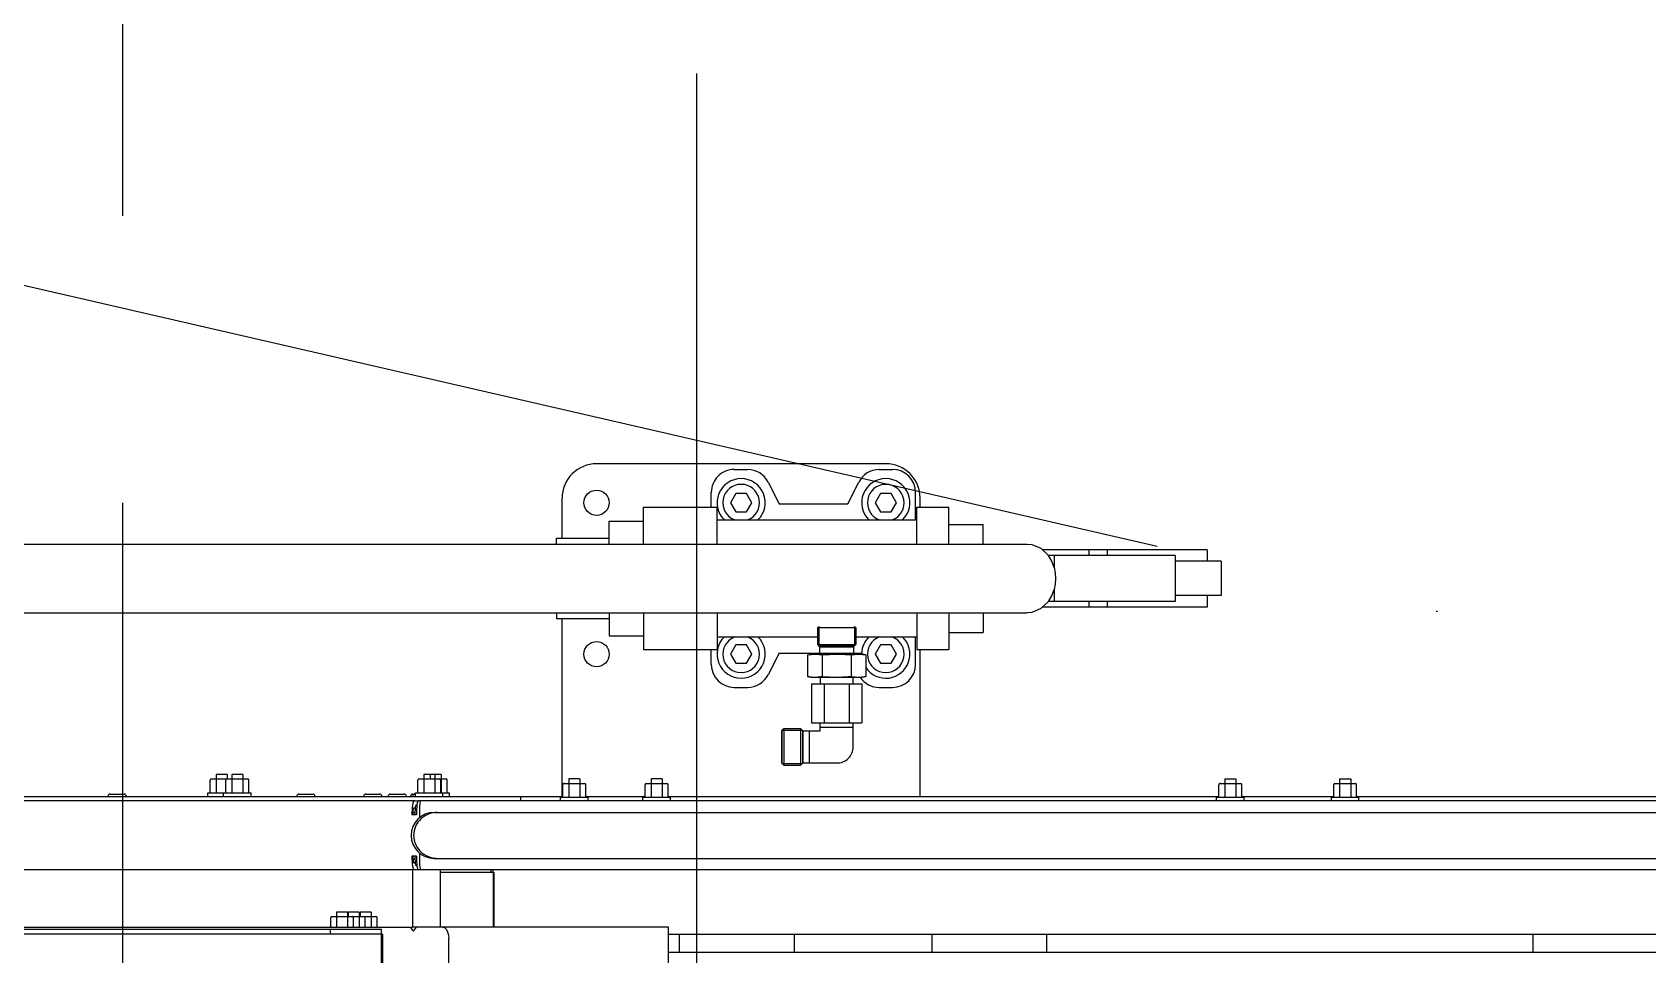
# Model space of a CAD drawing. Extents: x 1551 to 113148, y -1700 to 77018.
# Drawn here: x 13796 to 14499, y 24152 to 24554 of the extents above; entities that cross this region are included whole.
import ezdxf

# ---------------------------------------------------------------- set-up
doc = ezdxf.new("R2010")
doc.units = 0
doc.header["$LTSCALE"] = 500
doc.header["$MEASUREMENT"] = 0
doc.linetypes.add('CENTER', pattern=[3, 2.5, -0.25, 0, -0.25])
doc.linetypes.add('DASHED', pattern=[0.75, 0.5, -0.25])
doc.layers.get('0').update_dxf_attribs({"linetype": 'CONTINUOUS'})

# ---------------------------------------------------------------- blocks, each defined once
blk = doc.blocks.new('platform_top')
at = {"linetype": 'Continuous'}
for p, q in [((-9855.3, 1731.68), (-9855.3, 2301.68)), ((-9854.83, 2301.68), (-9854.83, 1731.68)), ((-9884.09, 2299.68), (-9884.09, 1733.68)), ((-9979.89, 2162.04), (-9979.89, 1728.68)), ((-10539.7, 1739.68), (-9979.89, 1739.68)), ((-10356.52, 1731.68), (-10356.52, 1739.68)), ((-10144.7, 1739.68), (-10144.7, 1731.68)), ((-10094.7, 1739.68), (-10094.7, 1731.68)), ((-10034.7, 1739.68), (-10034.7, 1731.68)), ((-9984.7, 1739.68), (-9984.7, 1731.68)), ((-9979.89, 1731.68), (-10544.7, 1731.68)), ((-9855.3, 1731.68), (-9854.83, 1731.68)), ((-9854.83, 1731.68), (-9601.47, 1731.68)), ((-9854.83, 1731.68), (-9854.83, 1729.68)), ((-9832.49, 1729.68), (-9832.49, 1731.68)), ((-9979.89, 1728.68), (-9868.2, 1728.68)), ((-9903.91, 1728.68), (-9903.91, 1704.68)), ((-9903.65, 1728.68), (-9903.65, 1704.68)), ((-9880.45, 1728.68), (-9880.45, 1703.68)), ((-9869.59, 1729.26), (-9870, 1728.68)), ((-9868.22, 1729.83), (-9868.69, 1730.41)), ((-9868.45, 1728.68), (-9868.45, 1703.68)), ((-9867.74, 1729.26), (-9868.22, 1729.83)), ((-9867.99, 1729.26), (-9868.2, 1728.68)), ((-9867.55, 1728.68), (-9868.2, 1728.68)), ((-9867.24, 1728.68), (-9867.74, 1729.26)), ((-9606.2, 1728.68), (-9867.24, 1728.68)), ((-9854.83, 1729.68), (-9647.21, 1729.68)), ((-9852.91, 1728.68), (-9852.91, 1724.58)), ((-9850.31, 1722.08), (-9850.31, 1728.68)), ((-9847.69, 1728.68), (-9847.69, 1724.58)), ((-9845.09, 1722.08), (-9845.09, 1728.68)), ((-9842.66, 1728.68), (-9842.66, 1724.58)), ((-9840.06, 1722.08), (-9840.06, 1728.68)), ((-9835.26, 1722.08), (-9835.26, 1728.68)), ((-9832.66, 1728.68), (-9832.66, 1724.58)), ((-9833.16, 1724.08), (-9852.41, 1724.08)), ((-9850.31, 1722.08), (-9845.51, 1722.08)), ((-9845.51, 1722.08), (-9845.51, 1724.08)), ((-9845.09, 1722.08), (-9840.29, 1722.08)), ((-9840.29, 1722.08), (-9840.29, 1724.08)), ((-9840.06, 1722.08), (-9835.26, 1722.08)), ((-10596.57, 1703.68), (-9313.75, 1703.68)), ((-9880.45, 1704.68), (-9903.65, 1704.68)), ((-9903.35, 1703.68), (-9903.35, 1704.68)), ((-9902.52, 1703.68), (-9902.52, 1704.68)), ((-9871.79, 1703.65), (-9871.84, 1703.68)), ((-9871.68, 1703.39), (-9871.79, 1703.65)), ((-9871.53, 1702.53), (-9871.68, 1703.39)), ((-9877.72, 1698.68), (-10593.72, 1698.68)), ((-9871.41, 1701.2), (-9871.53, 1702.53)), ((-9871.34, 1699.52), (-9871.41, 1701.2)), ((-9871.31, 1697.68), (-9871.34, 1699.52)), ((-9871.31, 1696.35), (-9871.31, 1697.68)), ((-9869.79, 1701.64), (-9870.33, 1702.19)), ((-9870.04, 1697.68), (-9868.06, 1697.68)), ((-9869.69, 1701.48), (-9869.79, 1701.64)), ((-9869.55, 1700.92), (-9869.69, 1701.48)), ((-9869.43, 1700.02), (-9869.55, 1700.92)), ((-9868.85, 1700.68), (-9869.51, 1700.68)), ((-9869.35, 1698.9), (-9869.43, 1700.02)), ((-9869.37, 1699.08), (-9868.5, 1699.08)), ((-9869.33, 1697.68), (-9869.35, 1698.9)), ((-9877.72, 1678.68), (-10593.72, 1678.68)), ((-9871.53, 1674.82), (-9871.41, 1676.16)), ((-9871.41, 1676.16), (-9871.34, 1677.84)), ((-9871.34, 1677.84), (-9871.31, 1679.68)), ((-9871.31, 1679.68), (-9871.31, 1681)), ((-9870.33, 1675.16), (-9869.79, 1675.71)), ((-9870.04, 1679.68), (-9868.06, 1679.68)), ((-9869.55, 1676.44), (-9869.43, 1677.33)), ((-9868.85, 1676.68), (-9869.51, 1676.68)), ((-9869.43, 1677.33), (-9869.35, 1678.45)), ((-9869.35, 1678.45), (-9869.33, 1679.68)), ((-9868.48, 1678.68), (-9869.33, 1678.68)), ((-10596.57, 1673.68), (-9870.83, 1673.68)), ((-10279.7, 1671.68), (-10469.7, 1671.68)), ((-10280.7, 1673.68), (-10280.7, 1672.08)), ((-10268.7, 1672.08), (-10280.7, 1672.08)), ((-10279.7, 1672.08), (-10279.7, 1666.58)), ((-10277.1, 1664.08), (-10277.1, 1672.08)), ((-10272.3, 1664.08), (-10272.3, 1672.08)), ((-10269.7, 1672.08), (-10269.7, 1666.58)), ((-10229.7, 1671.68), (-10269.7, 1671.68)), ((-10268.7, 1673.68), (-10268.7, 1672.08)), ((-10230.7, 1673.68), (-10230.7, 1672.08)), ((-10218.7, 1672.08), (-10230.7, 1672.08)), ((-10229.7, 1672.08), (-10229.7, 1666.58)), ((-10227.1, 1664.08), (-10227.1, 1672.08)), ((-10222.3, 1664.08), (-10222.3, 1672.08)), ((-10219.7, 1672.08), (-10219.7, 1666.58)), ((-9979.7, 1671.68), (-10219.7, 1671.68)), ((-10218.7, 1673.68), (-10218.7, 1672.08)), ((-10089.52, 1671.68), (-10089.52, 1607.68)), ((-9980.7, 1673.68), (-9980.7, 1672.08)), ((-9968.7, 1672.08), (-9980.7, 1672.08)), ((-9979.7, 1672.08), (-9979.7, 1666.58)), ((-9977.1, 1664.08), (-9977.1, 1672.08)), ((-9972.3, 1664.08), (-9972.3, 1672.08)), ((-9969.7, 1672.08), (-9969.7, 1666.58)), ((-9943.84, 1671.68), (-9969.7, 1671.68)), ((-9968.7, 1673.68), (-9968.7, 1672.08)), ((-9944.84, 1673.68), (-9944.84, 1672.08)), ((-9932.84, 1672.08), (-9944.84, 1672.08)), ((-9943.84, 1672.08), (-9943.84, 1666.58)), ((-9941.24, 1664.08), (-9941.24, 1672.08)), ((-9936.44, 1664.08), (-9936.44, 1672.08)), ((-9933.84, 1672.08), (-9933.84, 1666.58)), ((-9318.21, 1671.68), (-9933.84, 1671.68)), ((-9933.52, 1671.68), (-9933.52, 1594.18)), ((-9932.84, 1673.68), (-9932.84, 1672.08)), ((-9915.49, 1673.68), (-9915.49, 1671.68)), ((-9884.44, 1671.68), (-9884.44, 1670.08)), ((-9869.59, 1670.08), (-9884.44, 1670.08)), ((-9883.44, 1670.08), (-9883.44, 1664.58)), ((-9881.59, 1671.68), (-9881.59, 1670.08)), ((-9880.84, 1662.08), (-9880.84, 1670.08)), ((-9880.59, 1670.08), (-9880.59, 1664.58)), ((-9877.99, 1662.08), (-9877.99, 1670.08)), ((-9873.19, 1662.08), (-9873.19, 1670.08)), ((-9871.84, 1673.68), (-9871.79, 1673.7)), ((-9869.4, 1673.68), (-9870.83, 1673.68)), ((-9870.59, 1670.08), (-9870.59, 1664.58)), ((-9869.59, 1671.68), (-9869.59, 1670.08)), ((-9868.37, 1670.68), (-9869.59, 1670.68)), ((-9869.4, 1673.68), (-9313.75, 1673.68)), ((-9858.57, 1670.68), (-9864.77, 1670.68)), ((-9847.9, 1670.68), (-9854.1, 1670.68)), ((-9818.8, 1670.68), (-9825, 1670.68)), ((-9797.95, 1671.68), (-9797.95, 1670.08)), ((-9779.11, 1670.08), (-9797.95, 1670.08)), ((-9796.95, 1670.08), (-9796.95, 1664.58)), ((-9794.35, 1662.08), (-9794.35, 1670.08)), ((-9789.55, 1662.08), (-9789.55, 1670.08)), ((-9786.95, 1670.08), (-9786.95, 1664.58)), ((-9785.95, 1671.68), (-9785.95, 1670.08)), ((-9782.71, 1662.08), (-9782.71, 1670.08)), ((-9780.11, 1670.08), (-9780.11, 1664.58)), ((-9779.11, 1671.68), (-9779.11, 1670.08)), ((-9736.5, 1670.68), (-9742.7, 1670.68)), ((-10270.2, 1666.08), (-10279.2, 1666.08)), ((-10272.3, 1664.08), (-10277.1, 1664.08)), ((-10220.2, 1666.08), (-10229.2, 1666.08)), ((-10222.3, 1664.08), (-10227.1, 1664.08)), ((-9970.2, 1666.08), (-9979.2, 1666.08)), ((-9977.1, 1664.08), (-9972.3, 1664.08)), ((-9934.34, 1666.08), (-9943.34, 1666.08)), ((-9941.24, 1664.08), (-9936.44, 1664.08)), ((-9871.09, 1664.08), (-9882.94, 1664.08)), ((-9880.84, 1662.08), (-9873.19, 1662.08)), ((-9876.04, 1662.08), (-9876.04, 1664.08)), ((-9780.61, 1664.08), (-9796.45, 1664.08)), ((-9794.35, 1662.08), (-9789.55, 1662.08)), ((-9787.51, 1662.08), (-9787.51, 1664.08)), ((-9787.51, 1662.08), (-9782.71, 1662.08)), ((-10038.36, 1657.12), (-10053.12, 1657.12)), ((-10041.12, 1643.04), (-10041.12, 1657.12)), ((-10037.4, 1658.08), (-10038.36, 1657.12)), ((-10038.36, 1643.04), (-10038.36, 1657.12)), ((-10029.28, 1657.28), (-10038.2, 1657.28)), ((-10038.2, 1642.88), (-10038.2, 1657.28)), ((-10030.08, 1658.08), (-10037.4, 1658.08)), ((-10037.4, 1642.08), (-10037.4, 1658.08)), ((-10029.12, 1657.12), (-10030.08, 1658.08)), ((-10030.08, 1642.08), (-10030.08, 1658.08)), ((-10029.28, 1642.88), (-10029.28, 1657.28)), ((-10029.12, 1643.04), (-10029.12, 1657.12)), ((-10060.31, 1650.08), (-10060.31, 1639.58)), ((-10060.31, 1641.58), (-10045.93, 1641.58)), ((-10038.36, 1643.04), (-10045.93, 1643.04)), ((-10045.93, 1643.04), (-10045.93, 1639.58)), ((-10037.4, 1642.08), (-10038.36, 1643.04)), ((-10029.28, 1642.88), (-10038.2, 1642.88)), ((-10030.08, 1642.08), (-10037.4, 1642.08)), ((-10029.12, 1643.04), (-10030.08, 1642.08)), ((-10042.15, 1639.58), (-10064.09, 1639.58)), ((-10064.09, 1622.58), (-10064.09, 1639.58)), ((-10058.6, 1622.58), (-10058.6, 1639.58)), ((-10047.63, 1622.58), (-10047.63, 1639.58)), ((-10042.15, 1622.58), (-10042.15, 1639.58)), ((-10071.7, 1624.18), (-10077.52, 1624.18)), ((-10064.12, 1619.68), (-10065.82, 1619.38)), ((-10065.82, 1609.98), (-10065.82, 1619.38)), ((-10042.12, 1619.68), (-10064.12, 1619.68)), ((-10042.15, 1622.58), (-10064.09, 1622.58)), ((-10060.24, 1619.68), (-10060.24, 1622.58)), ((-10059.47, 1609.98), (-10059.47, 1619.38)), ((-10046.77, 1609.98), (-10046.77, 1619.38)), ((-10046, 1619.68), (-10046, 1622.58)), ((-10042.12, 1619.68), (-10040.42, 1619.38)), ((-10040.42, 1609.98), (-10040.42, 1619.38)), ((-10008.52, 1624.18), (-10014.34, 1624.18)), ((-10087.52, 1614.18), (-10087.52, 1602.18)), ((-10076.83, 1613.68), (-10079.14, 1609.68)), ((-10072.21, 1613.68), (-10076.83, 1613.68)), ((-10069.9, 1609.68), (-10072.21, 1613.68)), ((-10028.02, 1609.18), (-10023.28, 1618.65)), ((-10013.83, 1613.68), (-10016.14, 1609.68)), ((-10009.21, 1613.68), (-10013.83, 1613.68)), ((-10006.9, 1609.68), (-10009.21, 1613.68)), ((-9998.52, 1614.18), (-9998.52, 1607.68)), ((-10088.02, 1607.68), (-10102.02, 1607.68)), ((-10102.02, 1591.68), (-10102.02, 1607.68)), ((-10088.02, 1591.68), (-10088.02, 1607.68)), ((-10079.14, 1609.68), (-10076.83, 1605.68)), ((-10076.83, 1605.68), (-10072.21, 1605.68)), ((-10072.21, 1605.68), (-10069.9, 1609.68)), ((-10065.82, 1609.98), (-10064.12, 1609.68)), ((-10042.12, 1609.68), (-10064.12, 1609.68)), ((-10064.12, 1609.18), (-10064.12, 1609.68)), ((-10028.02, 1609.18), (-10064.12, 1609.18)), ((-10061.45, 1605.5), (-10060.54, 1606.42)), ((-10044.78, 1605.5), (-10061.45, 1605.5)), ((-10061.45, 1598.1), (-10061.45, 1605.5)), ((-10060.87, 1606.09), (-10045.37, 1606.09)), ((-10060.87, 1597.51), (-10060.87, 1606.09)), ((-10060.54, 1606.42), (-10060.54, 1609.18)), ((-10045.7, 1606.42), (-10060.54, 1606.42)), ((-10045.7, 1606.42), (-10045.7, 1609.18)), ((-10044.78, 1605.5), (-10045.7, 1606.42)), ((-10045.37, 1597.51), (-10045.37, 1606.09)), ((-10044.78, 1598.1), (-10044.78, 1605.5)), ((-10040.42, 1609.98), (-10042.12, 1609.68)), ((-10042.12, 1609.18), (-10042.12, 1609.68)), ((-10016.14, 1609.68), (-10013.83, 1605.68)), ((-10013.83, 1605.68), (-10009.21, 1605.68)), ((-10009.21, 1605.68), (-10006.9, 1609.68)), ((-9969.02, 1607.68), (-10001.02, 1607.68)), ((-10001.02, 1591.68), (-10001.02, 1607.68)), ((-9969.02, 1591.68), (-9969.02, 1607.68)), ((-10102.02, 1600.18), (-10117.02, 1600.18)), ((-10117.02, 1591.68), (-10117.02, 1600.18)), ((-10061.45, 1602.18), (-10088.02, 1602.18)), ((-10044.78, 1598.1), (-10061.45, 1598.1)), ((-10001.02, 1602.18), (-10044.78, 1602.18)), ((-9954.02, 1601.68), (-9969.02, 1601.68)), ((-9954.02, 1591.68), (-9954.02, 1601.68)), ((-9642.17, 1591.68), (-10136.1, 1591.68)), ((-9931.02, 1594.18), (-9954.02, 1594.18)), ((-9931.02, 1591.68), (-9931.02, 1594.18)), ((-10220.68, 1584.18), (-10200.43, 1584.18)), ((-10220.68, 1569.18), (-10220.68, 1584.18)), ((-10214.51, 1589.18), (-10142.77, 1589.18)), ((-10214.51, 1584.18), (-10214.51, 1589.18)), ((-10200.58, 1586.68), (-10145.37, 1586.68)), ((-10200.58, 1566.68), (-10200.58, 1586.68)), ((-10171.02, 1586.68), (-10171.02, 1589.18)), ((-10163.02, 1586.68), (-10163.02, 1589.18)), ((-10147.89, 1581.45), (-10147.89, 1586.68)), ((-10147.89, 1566.68), (-10147.89, 1571.91)), ((-10220.68, 1569.18), (-10200.43, 1569.18)), ((-10214.51, 1564.18), (-10214.51, 1569.18)), ((-10214.51, 1564.18), (-10142.77, 1564.18)), ((-10200.58, 1566.68), (-10145.37, 1566.68)), ((-10171.02, 1564.18), (-10171.02, 1566.68)), ((-10163.02, 1564.18), (-10163.02, 1566.68)), ((-9642.17, 1561.68), (-10136.1, 1561.68)), ((-10117.02, 1561.68), (-10117.02, 1553.18)), ((-10102.02, 1561.68), (-10102.02, 1545.68)), ((-10088.02, 1561.68), (-10088.02, 1545.68)), ((-10001.02, 1561.68), (-10001.02, 1545.68)), ((-9969.02, 1561.68), (-9969.02, 1545.68)), ((-9954.02, 1561.68), (-9954.02, 1551.68)), ((-9931.02, 1559.18), (-9954.02, 1559.18)), ((-9933.52, 1559.18), (-9933.52, 1541.68)), ((-9931.02, 1561.68), (-9931.02, 1559.18)), ((-10102.02, 1553.18), (-10117.02, 1553.18)), ((-10001.02, 1551.18), (-10088.02, 1551.18)), ((-10087.52, 1551.18), (-10087.52, 1539.18)), ((-9954.02, 1551.68), (-9969.02, 1551.68)), ((-10088.02, 1545.68), (-10102.02, 1545.68)), ((-10089.52, 1545.68), (-10089.52, 1541.68)), ((-10076.83, 1547.68), (-10079.14, 1543.68)), ((-10079.14, 1543.68), (-10076.83, 1539.68)), ((-10072.21, 1547.68), (-10076.83, 1547.68)), ((-10069.9, 1543.68), (-10072.21, 1547.68)), ((-10072.21, 1539.68), (-10069.9, 1543.68)), ((-10058.02, 1544.18), (-10062.75, 1534.71)), ((-10028.02, 1544.18), (-10058.02, 1544.18)), ((-10023.28, 1534.71), (-10028.02, 1544.18)), ((-10013.83, 1547.68), (-10016.14, 1543.68)), ((-10016.14, 1543.68), (-10013.83, 1539.68)), ((-10009.21, 1547.68), (-10013.83, 1547.68)), ((-10006.9, 1543.68), (-10009.21, 1547.68)), ((-10009.21, 1539.68), (-10006.9, 1543.68)), ((-9969.02, 1545.68), (-10001.02, 1545.68)), ((-9998.52, 1545.68), (-9998.52, 1539.18)), ((-10076.83, 1539.68), (-10072.21, 1539.68)), ((-10013.83, 1539.68), (-10009.21, 1539.68)), ((-10071.7, 1529.18), (-10077.52, 1529.18)), ((-10008.52, 1529.18), (-10014.34, 1529.18)), ((-10074.52, 1526.68), (-9948.52, 1526.68))]:
    blk.add_line(p, q, dxfattribs=at)
at = {"linetype": 'CENTER'}
blk.add_lwpolyline([(-9992.12, 1356.61), (-9992.12, 4178.53)], dxfattribs=at)
at = {"linetype": 'Continuous'}
for points in [[(-9881.59, 1728.68), (-9882.37, 1728.92), (-9883.06, 1729.63), (-9883.62, 1730.74), (-9883.97, 1732.13), (-9884.09, 1733.68)], [(-9868.69, 1730.41), (-9869.15, 1729.83), (-9869.59, 1729.26)], [(-9868.81, 1688.68), (-9868.87, 1689.73), (-9869.04, 1690.77), (-9869.33, 1691.79), (-9869.73, 1692.78), (-9870.24, 1693.73), (-9870.86, 1694.62), (-9871.57, 1695.45), (-9872.39, 1696.21), (-9873.29, 1696.88), (-9874.26, 1697.46), (-9875.3, 1697.93), (-9876.4, 1698.29), (-9877.53, 1698.54), (-9878.68, 1698.66), (-9879.27, 1698.68)], [(-9873.87, 1680.11), (-9872.96, 1680.7), (-9872.12, 1681.38), (-9871.37, 1682.12), (-9870.7, 1682.94), (-9870.13, 1683.81), (-9869.66, 1684.73), (-9869.29, 1685.68), (-9869.02, 1686.67), (-9868.86, 1687.67), (-9868.81, 1688.68)], [(-9879.27, 1678.68), (-9878.33, 1678.72), (-9877.15, 1678.89), (-9876.01, 1679.18), (-9874.91, 1679.59), (-9873.87, 1680.11)], [(-9869.79, 1675.71), (-9869.69, 1675.87), (-9869.55, 1676.44)], [(-9871.79, 1673.7), (-9871.68, 1673.97), (-9871.53, 1674.82)], [(-10063.91, 1619.63), (-10064.54, 1619.57), (-10065.17, 1619.48), (-10065.82, 1619.38)], [(-10062.64, 1619.68), (-10063.28, 1619.67), (-10063.91, 1619.63)], [(-10059.47, 1619.38), (-10060.28, 1619.51), (-10061.06, 1619.6), (-10061.85, 1619.66), (-10062.64, 1619.68)], [(-10053.12, 1619.68), (-10054.39, 1619.67), (-10055.65, 1619.63), (-10056.91, 1619.57), (-10058.18, 1619.48), (-10059.47, 1619.38)], [(-10046.77, 1619.38), (-10048.38, 1619.51), (-10049.96, 1619.6), (-10051.53, 1619.66), (-10053.12, 1619.68)], [(-10043.59, 1619.68), (-10044.23, 1619.67), (-10044.86, 1619.63), (-10045.49, 1619.57), (-10046.12, 1619.48), (-10046.77, 1619.38)], [(-10040.42, 1619.38), (-10041.22, 1619.51), (-10042.01, 1619.6), (-10042.8, 1619.66), (-10043.59, 1619.68)], [(-10062.64, 1609.68), (-10063.28, 1609.69), (-10063.91, 1609.73), (-10064.54, 1609.79), (-10065.17, 1609.87), (-10065.82, 1609.98)], [(-10059.47, 1609.98), (-10060.28, 1609.85), (-10061.06, 1609.76), (-10061.85, 1609.7), (-10062.64, 1609.68)], [(-10053.12, 1609.68), (-10054.39, 1609.69), (-10055.65, 1609.73), (-10056.91, 1609.79), (-10058.18, 1609.87), (-10059.47, 1609.98)], [(-10046.77, 1609.98), (-10048.38, 1609.85), (-10049.96, 1609.76), (-10051.53, 1609.7), (-10053.12, 1609.68)], [(-10043.59, 1609.68), (-10044.23, 1609.69), (-10044.86, 1609.73), (-10045.49, 1609.79), (-10046.12, 1609.87), (-10046.77, 1609.98)], [(-10042.01, 1609.76), (-10042.8, 1609.7), (-10043.59, 1609.68)], [(-10040.42, 1609.98), (-10041.22, 1609.85), (-10042.01, 1609.76)], [(-10145.37, 1586.68), (-10142.11, 1589.81), (-10138.18, 1591.47), (-10136.1, 1591.67)], [(-10145.37, 1586.68), (-10146.84, 1584.23), (-10147.89, 1581.45)], [(-10148.53, 1576.68), (-10148.37, 1579.13), (-10147.89, 1581.45)], [(-10147.89, 1571.91), (-10148.37, 1574.23), (-10148.53, 1576.68)], [(-10147.89, 1571.91), (-10146.84, 1569.13), (-10145.37, 1566.68)], [(-10136.1, 1561.68), (-10138.18, 1561.89), (-10142.11, 1563.55), (-10145.37, 1566.68)]]:
    blk.add_lwpolyline(points, dxfattribs=at)
for centre in [(-9948.52, 1609.68), (-9948.52, 1543.68)]:
    blk.add_circle(centre, 5.5, dxfattribs=at)
for centre, radius, start, end in [((-9852.41, 1724.58), 0.5, 180, 270), ((-9847.19, 1724.58), 0.5, 180, 270), ((-9842.16, 1724.58), 0.5, 180, 270), ((-9833.16, 1724.58), 0.5, 270, 0), ((-9877.72, 1688.68), 10, 270, 90), ((-9869.24, 1671.58), 0.9, 270, 0), ((-9868.37, 1671.58), 0.9, 270, 0), ((-9864.77, 1671.58), 0.9, 180, 270), ((-9858.57, 1671.58), 0.9, 270, 0), ((-9854.1, 1671.58), 0.9, 180, 270), ((-9847.9, 1671.58), 0.9, 270, 0), ((-9825, 1671.58), 0.9, 180, 270), ((-9818.8, 1671.58), 0.9, 270, 0), ((-9742.7, 1671.58), 0.9, 180, 270), ((-9736.5, 1671.58), 0.9, 270, 0), ((-10279.2, 1666.58), 0.5, 180, 270), ((-10270.2, 1666.58), 0.5, 270, 0), ((-10229.2, 1666.58), 0.5, 180, 270), ((-10220.2, 1666.58), 0.5, 270, 0), ((-9979.2, 1666.58), 0.5, 180, 270), ((-9970.2, 1666.58), 0.5, 270, 0), ((-9943.34, 1666.58), 0.5, 180, 270), ((-9934.34, 1666.58), 0.5, 270, 0), ((-9882.94, 1664.58), 0.5, 180, 270), ((-9880.09, 1664.58), 0.5, 180, 270), ((-9871.09, 1664.58), 0.5, 270, 0), ((-9796.45, 1664.58), 0.5, 180, 270), ((-9787.45, 1664.58), 0.5, 270, 0), ((-9780.61, 1664.58), 0.5, 270, 0), ((-10053.27, 1650.08), 7.04, 88.79212, 180), ((-10077.52, 1614.18), 10, 90, 180), ((-10074.52, 1609.68), 10.5, 33.96941, 225.7295), ((-10071.7, 1614.18), 10, 33.63108, 90), ((-10014.34, 1614.18), 10, 90, 153.43495), ((-10011.52, 1609.68), 10.5, 314.2705, 225.7295), ((-10008.52, 1614.18), 10, 0, 90), ((-10074.52, 1609.68), 8, 290.29764, 249.70236), ((-10011.52, 1609.68), 8, 290.29764, 249.70236), ((-10074.52, 1609.68), 10.5, 314.2705, 357.23866), ((-10074.52, 1543.68), 10.5, 134.2705, 45.7295), ((-10074.52, 1543.68), 8, 110.29764, 69.70236), ((-10011.52, 1543.68), 10.5, 134.2705, 45.7295), ((-10011.52, 1543.68), 8, 110.29764, 69.70236), ((-10074.52, 1541.68), 15, 180, 270), ((-9948.52, 1541.68), 15, 270, 0), ((-10077.52, 1539.18), 10, 180, 270), ((-10071.7, 1539.18), 10, 270, 333.43495), ((-10014.34, 1539.18), 10, 206.56505, 270), ((-10008.52, 1539.18), 10, 270, 0)]:
    blk.add_arc(centre, radius, start, end, dxfattribs=at)
for centre, major_axis, start_param, end_param in [((-9870.83, 1697.68), (0, 6), -1.570796, 0), ((-9868.85, 1697.68), (0, 6), -1.570796, 0), ((-9868.85, 1697.68), (0, 3), -1.570796, 0), ((-9870.83, 1679.68), (0, 6), -3.141593, -1.570796), ((-9868.85, 1679.68), (0, 3), -3.141593, -1.570796), ((-9868.85, 1679.68), (0, 6), -3.141593, -1.570796)]:
    blk.add_ellipse(centre, major_axis=major_axis, ratio=0.131652, start_param=start_param, end_param=end_param, dxfattribs=at)

msp = doc.modelspace()

# ---------------------------------------------------------------- linework, layer by layer
at = {"linetype": 'DASHED'}
msp.add_line((13835.105, 21848.758), (13835.105, 31448.758), dxfattribs=at)
at = {"linetype": 'CENTER'}
msp.add_line((15747.495, 23992.733), (8874.118, 25576.954), dxfattribs=at)

# ---------------------------------------------------------------- block references
at = {"linetype": 'CENTER', "rotation": 180}
msp.add_blockref('platform_top', (4092.981, 25892.444), dxfattribs=at)

doc.saveas('drawing.dxf')
